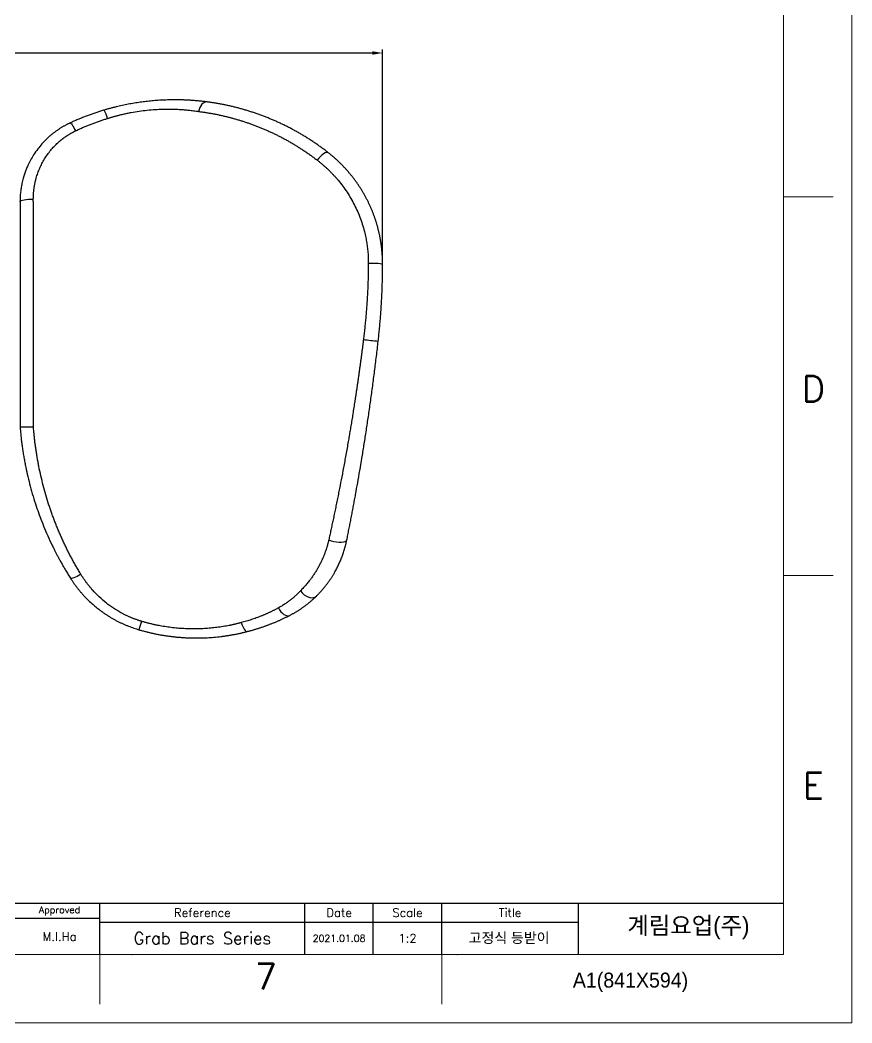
# Model space of a CAD drawing. Header units: inches. Extents: x 63 to 903, y 39 to 633.
# Drawn here: x 659.8 to 903.1, y 39 to 332.3 of the extents above; entities that cross this region are included whole.
import ezdxf

# ---------------------------------------------------------------- set-up
doc = ezdxf.new("R2010")
doc.units = ezdxf.units.IN
doc.header["$MEASUREMENT"] = 0
doc.linetypes.add('CENTERX2', pattern=[20.32, 12.7, -2.54, 2.54, -2.54])
doc.layers.get('0').update_dxf_attribs({"lineweight": 13})
doc.layers.get('Defpoints').update_dxf_attribs({"color": 3})
for name, color, linetype in [('5', 2, 'Continuous'), ('FORM', 7, 'Continuous'), ('TEXT', 2, 'Continuous')]:
    doc.layers.add(name, color=color, linetype=linetype)
doc.layers.add('윤곽선', color=7, linetype='Continuous', lineweight=9)
doc.styles.add('ROMANS', font='Gulim.ttf')
doc.styles.get("Standard").update_dxf_attribs({"font": 'romans.shx', "bigfont": 'ghs.shx'})
doc.dimstyles.new('2-1사본 Standard', dxfattribs={"dimtxt": 2.5, "dimasz": 3, "dimexe": 1, "dimexo": 1, "dimgap": 1, "dimtad": 1, "dimdec": 1, "dimlfac": 2, "dimdsep": 46, "dimtxsty": 'Standard', "dimcen": 0.09, "dimclrd": 1, "dimclre": 1, "dimclrt": 2, "dimadec": 0, "dimazin": 0, "dimtfac": 1, "dimtdec": 1, "dimtmove": 0, "dimatfit": 3, "dimfxl": 0, "dimtolj": 1, "dimtzin": 0, "dimarcsym": 0})

# ---------------------------------------------------------------- blocks, each defined once
blk = doc.blocks.new('*D16')
at = {"layer": 'Defpoints', "color": 0}
for p in [(765.85, 322.64), (515.76, 260.81), (765.85, 260.81)]:
    blk.add_point(p, dxfattribs=at)
at = {"layer": '윤곽선', "color": 1, "lineweight": -2}
for p, q in [((515.76, 261.81), (515.76, 323.64)), ((518.76, 322.64), (762.85, 322.64)), ((765.85, 261.81), (765.85, 323.64))]:
    blk.add_line(p, q, dxfattribs=at)
at = {"layer": '윤곽선', "color": 1}
for points in [[(518.76, 323.14), (518.76, 322.14), (515.76, 322.64)], [(762.85, 323.14), (762.85, 322.14), (765.85, 322.64)]]:
    blk.add_solid(points, dxfattribs=at)
at = {"layer": '윤곽선', "color": 2, "insert": (640.8, 327.14), "char_height": 7, "attachment_point": 5}
blk.add_mtext('\\A1;500', dxfattribs=at)

msp = doc.modelspace()

# ---------------------------------------------------------------- linework, layer by layer
at = {"color": 7, "linetype": 'Continuous'}
for p, q in [((903.121, 39.006), (903.121, 633.006)), ((883.126, 280.611), (897.662, 280.611)), ((883.127, 169.811), (897.663, 169.811)), ((683.122, 59.006), (683.122, 44.47)), ((783.122, 59.006), (783.122, 44.47)), ((63.122, 39.006), (903.121, 39.006))]:
    msp.add_line(p, q, dxfattribs=at)
at = {"linetype": 'Continuous'}
for p, q in [((883.121, 613.006), (883.121, 59.006)), ((883.121, 59.006), (83.122, 59.006))]:
    msp.add_line(p, q, dxfattribs=at)
at = {"color": 7, "linetype": 'Continuous', "lineweight": 25, "flags": 128}
for points in [[(714.484, 308.331), (714.106, 308.322), (713.724, 308.201), (713.353, 307.969), (713.005, 307.637), (712.689, 307.213), (712.418, 306.712), (712.2, 306.151), (712.041, 305.547)], [(674.448, 302.185), (674.542, 302.174), (674.676, 302.071), (674.846, 301.88), (675.047, 301.607), (675.272, 301.259), (675.517, 300.846), (675.773, 300.381), (676.033, 299.876)], [(749.949, 293.489), (749.713, 293.582), (749.397, 293.557), (749.014, 293.415), (748.581, 293.161), (748.115, 292.807), (747.636, 292.367), (747.164, 291.859), (746.717, 291.304)], [(659.804, 279.259), (659.881, 279.391), (660.109, 279.518), (660.477, 279.633), (660.969, 279.732), (661.564, 279.809), (662.235, 279.863), (662.954, 279.89), (663.688, 279.89)], [(765.848, 260.81), (765.764, 260.876), (765.513, 260.938), (765.108, 260.995), (764.569, 261.043), (763.923, 261.08), (763.2, 261.104), (762.435, 261.115), (761.667, 261.111)], [(750.092, 180.279), (750.802, 180.032), (751.573, 179.833), (752.364, 179.692), (753.133, 179.616), (753.84, 179.609), (754.446, 179.672), (754.92, 179.802), (755.237, 179.991), (755.381, 180.23)], [(677.595, 170.195), (677.045, 169.875), (676.511, 169.591), (676.01, 169.354), (675.561, 169.17), (675.177, 169.047), (674.873, 168.989), (674.658, 168.998), (674.54, 169.073)], [(741.809, 165.358), (742.31, 164.745), (742.901, 164.214), (743.551, 163.794), (744.226, 163.505), (744.893, 163.363), (745.516, 163.374), (746.063, 163.539), (746.506, 163.849)], [(735.369, 160.363), (735.715, 159.781), (736.111, 159.256), (736.544, 158.808), (736.996, 158.454), (737.451, 158.207), (737.892, 158.076), (738.301, 158.066), (738.664, 158.178)], [(724.513, 156.067), (724.706, 155.498), (724.92, 154.971), (725.149, 154.504), (725.384, 154.109), (725.62, 153.8), (725.848, 153.586), (726.062, 153.474), (726.255, 153.468)]]:
    msp.add_lwpolyline(points, dxfattribs=at)
at = {"color": 7, "linetype": 'Continuous', "lineweight": 25}
for centre, radius, start, end in [((674.856, 300.959), 10.822, 13.54802, 27.51164), ((778.938, 392.753), 155.034, 263.06996, 264.67928), ((823.803, 118.416), 134.013, 163.5086, 164.61226)]:
    msp.add_arc(centre, radius, start, end, dxfattribs=at)
for points, knots in [([(714.484, 308.331), (714.345, 308.349), (714.068, 308.384), (713.648, 308.435), (713.226, 308.484), (712.802, 308.53), (712.376, 308.574), (711.949, 308.616), (711.519, 308.655), (711.087, 308.692), (710.654, 308.727), (710.219, 308.759), (709.781, 308.789), (709.342, 308.816), (708.901, 308.84), (708.458, 308.862), (708.014, 308.881), (707.109, 308.915), (705.734, 308.945), (703.871, 308.937), (701.993, 308.882), (700.446, 308.796), (699.242, 308.707), (698.386, 308.633), (697.527, 308.548), (696.666, 308.453), (695.802, 308.348), (694.937, 308.231), (694.07, 308.104), (693.201, 307.966), (692.331, 307.816), (691.459, 307.656), (690.586, 307.484), (689.712, 307.301), (688.837, 307.107), (687.961, 306.9), (687.084, 306.683), (686.207, 306.453), (685.329, 306.213), (684.746, 306.043), (684.454, 305.958)], [0, 0, 0, 0, 0.0159118, 0.0317856, 0.0476227, 0.0634245, 0.0791924, 0.0949279, 0.1106325, 0.1263074, 0.1419542, 0.1575743, 0.1731693, 0.1887405, 0.2042894, 0.2198176, 0.2353265, 0.2508175, 0.3140153, 0.3765992, 0.4386782, 0.5003641, 0.5279969, 0.5555894, 0.5831521, 0.6106952, 0.6382291, 0.6657641, 0.6933105, 0.7208787, 0.748479, 0.7761216, 0.8038169, 0.8315749, 0.8594057, 0.8873194, 0.9153259, 0.943435, 0.9716565, 1, 1, 1, 1]), ([(749.949, 293.489), (749.793, 293.611), (749.479, 293.855), (749.006, 294.215), (748.532, 294.571), (748.055, 294.922), (747.577, 295.268), (747.096, 295.61), (746.615, 295.947), (746.131, 296.279), (745.646, 296.607), (745.16, 296.93), (744.672, 297.249), (744.182, 297.563), (743.691, 297.872), (743.199, 298.177), (742.705, 298.477), (742.211, 298.773), (741.715, 299.064), (741.217, 299.351), (740.719, 299.633), (740.22, 299.91), (739.719, 300.183), (739.218, 300.451), (738.715, 300.715), (738.212, 300.974), (737.708, 301.229), (737.203, 301.48), (736.698, 301.726), (736.191, 301.967), (735.684, 302.204), (735.177, 302.437), (734.668, 302.665), (734.16, 302.888), (733.65, 303.108), (733.14, 303.323), (732.447, 303.609), (731.568, 303.96), (730.503, 304.366), (729.437, 304.753), (728.368, 305.122), (727.299, 305.474), (726.229, 305.807), (725.158, 306.123), (724.087, 306.421), (723.016, 306.702), (721.945, 306.965), (720.875, 307.211), (719.806, 307.44), (718.738, 307.652), (717.671, 307.847), (716.607, 308.025), (715.544, 308.188), (714.838, 308.283), (714.484, 308.331)], [0, 0, 0, 0, 0.0143878, 0.0287643, 0.0431296, 0.0574841, 0.0718278, 0.0861611, 0.1004841, 0.1147971, 0.1291002, 0.1433938, 0.157678, 0.1719531, 0.1862192, 0.2004767, 0.2147257, 0.2289664, 0.2431991, 0.257424, 0.2716413, 0.2858512, 0.3000541, 0.31425, 0.3284393, 0.3426221, 0.3567987, 0.3709693, 0.3851341, 0.3992934, 0.4134474, 0.4275963, 0.4417404, 0.4558798, 0.4700149, 0.4841458, 0.4982727, 0.5276428, 0.5570209, 0.586409, 0.6158092, 0.6452234, 0.6746536, 0.7041017, 0.7335698, 0.7630597, 0.7925734, 0.822113, 0.8516802, 0.8812771, 0.9109056, 0.9405677, 0.9702651, 1, 1, 1, 1]), ([(684.454, 305.958), (684.269, 305.903), (683.899, 305.792), (683.344, 305.621), (682.789, 305.445), (682.233, 305.264), (681.678, 305.078), (681.121, 304.887), (680.565, 304.691), (680.009, 304.489), (679.452, 304.283), (678.895, 304.071), (678.339, 303.854), (677.782, 303.631), (677.226, 303.404), (676.669, 303.171), (676.113, 302.933), (675.558, 302.689), (675.002, 302.44), (674.633, 302.27), (674.448, 302.185)], [0, 0, 0, 0, 0.0538967, 0.1079828, 0.1622594, 0.2167277, 0.2713887, 0.3262435, 0.3812932, 0.4365389, 0.4919816, 0.5476224, 0.6034622, 0.6595022, 0.7157433, 0.7721865, 0.8288328, 0.8856832, 0.9427386, 1, 1, 1, 1]), ([(685.377, 303.494), (685.51, 303.536), (685.774, 303.62), (686.17, 303.741), (686.562, 303.859), (686.952, 303.973), (687.337, 304.083), (687.72, 304.188), (688.098, 304.29), (688.474, 304.389), (689.103, 304.549), (689.995, 304.766), (691.159, 305.021), (692.708, 305.328), (694.652, 305.652), (696.989, 305.946), (699.283, 306.141), (701.537, 306.242), (703.753, 306.257), (705.501, 306.205), (706.761, 306.13), (707.437, 306.085), (708.011, 306.038), (708.526, 305.993), (709.136, 305.931), (709.823, 305.855), (710.565, 305.763), (711.307, 305.661), (711.795, 305.585), (712.041, 305.547)], [0, 0, 0, 0, 0.0145206, 0.028885, 0.0430936, 0.0571466, 0.0710437, 0.0847862, 0.0983767, 0.1118184, 0.1251144, 0.1659073, 0.2072996, 0.2493151, 0.330917, 0.414271, 0.4995287, 0.5793954, 0.6625315, 0.7490047, 0.7814529, 0.8115777, 0.8299244, 0.850821, 0.8742718, 0.9050409, 0.936252, 0.9679052, 1, 1, 1, 1]), ([(712.041, 305.547), (712.212, 305.525), (712.553, 305.482), (713.065, 305.411), (713.577, 305.337), (714.089, 305.259), (714.601, 305.177), (715.113, 305.091), (715.624, 305.002), (716.135, 304.909), (716.646, 304.813), (717.157, 304.712), (717.667, 304.608), (718.176, 304.5), (718.686, 304.388), (719.194, 304.273), (719.703, 304.154), (720.21, 304.031), (720.717, 303.904), (721.224, 303.774), (721.73, 303.64), (722.235, 303.502), (722.739, 303.36), (723.243, 303.215), (723.746, 303.066), (724.248, 302.913), (724.749, 302.756), (725.249, 302.596), (725.749, 302.432), (726.247, 302.264), (726.745, 302.093), (727.241, 301.917), (727.737, 301.738), (728.231, 301.555), (728.725, 301.369), (729.217, 301.178), (729.875, 300.918), (730.699, 300.582), (731.685, 300.162), (732.667, 299.727), (733.645, 299.275), (734.618, 298.808), (735.586, 298.326), (736.548, 297.828), (737.505, 297.313), (738.457, 296.784), (739.403, 296.238), (740.342, 295.677), (741.275, 295.1), (742.2, 294.507), (743.119, 293.898), (744.03, 293.274), (744.934, 292.634), (745.831, 291.979), (746.422, 291.529), (746.718, 291.304)], [0, 0, 0, 0, 0.0148203, 0.0296101, 0.0443696, 0.0590987, 0.0737977, 0.0884666, 0.1031055, 0.1177146, 0.1322941, 0.146844, 0.1613646, 0.175856, 0.1903184, 0.204752, 0.219157, 0.2335336, 0.2478822, 0.2622028, 0.2764959, 0.2907616, 0.3050002, 0.3192121, 0.3333976, 0.3475569, 0.3616905, 0.3757987, 0.3898818, 0.4039402, 0.4179744, 0.4319848, 0.4459717, 0.4599356, 0.473877, 0.4877963, 0.501694, 0.5297625, 0.5577641, 0.5857033, 0.6135845, 0.6414128, 0.6691929, 0.6969296, 0.7246256, 0.7522836, 0.7799065, 0.807497, 0.8350576, 0.8625908, 0.8900989, 0.9175866, 0.9450611, 0.9725297, 1, 1, 1, 1]), ([(674.448, 302.185), (674.343, 302.136), (674.131, 302.037), (673.814, 301.882), (673.497, 301.721), (673.178, 301.554), (672.86, 301.381), (672.541, 301.202), (672.221, 301.016), (671.902, 300.825), (671.583, 300.626), (671.264, 300.421), (670.945, 300.21), (670.626, 299.992), (670.309, 299.767), (669.992, 299.535), (669.676, 299.296), (669.362, 299.051), (669.048, 298.798), (668.736, 298.538), (668.157, 298.039), (667.283, 297.228), (666.121, 296.004), (664.916, 294.541), (663.81, 292.958), (662.848, 291.326), (662.139, 289.902), (661.593, 288.622), (661.177, 287.504), (660.857, 286.499), (660.613, 285.617), (660.431, 284.869), (660.274, 284.13), (660.142, 283.4), (660.033, 282.681), (659.947, 281.972), (659.882, 281.276), (659.836, 280.592), (659.809, 279.921), (659.806, 279.478), (659.804, 279.259)], [0, 0, 0, 0, 0.0120424, 0.0242051, 0.0364885, 0.0488925, 0.0614175, 0.0740634, 0.0868306, 0.0997191, 0.112729, 0.1258606, 0.1391138, 0.1524889, 0.165986, 0.1796052, 0.1933466, 0.2072103, 0.2211964, 0.2353051, 0.2495364, 0.3009872, 0.3597814, 0.4259209, 0.4994065, 0.5619314, 0.6244616, 0.6662149, 0.7078435, 0.7493479, 0.7766888, 0.8035232, 0.8298514, 0.8556736, 0.8809901, 0.9058012, 0.9301074, 0.953909, 0.9772064, 1, 1, 1, 1]), ([(676.033, 299.876), (676.202, 299.956), (676.539, 300.116), (677.047, 300.35), (677.557, 300.58), (678.068, 300.806), (678.581, 301.027), (679.095, 301.243), (679.611, 301.456), (680.128, 301.663), (680.647, 301.866), (681.167, 302.065), (681.688, 302.259), (682.211, 302.449), (682.735, 302.635), (683.26, 302.815), (683.787, 302.992), (684.316, 303.164), (684.845, 303.332), (685.2, 303.44), (685.377, 303.494)], [0, 0, 0, 0, 0.0561052, 0.1121233, 0.1680592, 0.2239178, 0.2797041, 0.3354225, 0.3910731, 0.4466597, 0.5021866, 0.5576585, 0.6130798, 0.6684552, 0.7237892, 0.7790864, 0.8343514, 0.8895889, 0.9448036, 1, 1, 1, 1]), ([(663.688, 279.889), (663.688, 280.005), (663.688, 280.237), (663.696, 280.584), (663.708, 280.93), (663.726, 281.275), (663.749, 281.62), (663.777, 281.964), (663.811, 282.307), (663.849, 282.65), (663.893, 282.992), (663.942, 283.333), (663.996, 283.673), (664.056, 284.012), (664.12, 284.351), (664.19, 284.689), (664.265, 285.026), (664.346, 285.363), (664.431, 285.698), (664.627, 286.42), (664.973, 287.513), (665.538, 288.947), (666.2, 290.337), (666.959, 291.681), (667.81, 292.971), (668.75, 294.197), (669.772, 295.349), (670.657, 296.214), (671.355, 296.832), (671.836, 297.233), (672.326, 297.618), (672.826, 297.988), (673.336, 298.342), (673.856, 298.68), (674.385, 299.003), (674.924, 299.31), (675.473, 299.603), (675.846, 299.785), (676.033, 299.876)], [0, 0, 0, 0, 0.0139533, 0.0278866, 0.0418031, 0.0557059, 0.0695982, 0.083483, 0.0973636, 0.1112429, 0.1251243, 0.1390108, 0.1529055, 0.1668115, 0.1807319, 0.1946698, 0.2086283, 0.2226104, 0.2366191, 0.2506574, 0.3133795, 0.3757639, 0.4380831, 0.5006088, 0.5636031, 0.6260547, 0.6882515, 0.7504864, 0.7758141, 0.8010016, 0.8260693, 0.8510386, 0.8759306, 0.9007672, 0.9255702, 0.9503619, 0.9751644, 1, 1, 1, 1]), ([(765.848, 260.81), (765.848, 260.948), (765.848, 261.225), (765.842, 261.64), (765.833, 262.055), (765.819, 262.47), (765.801, 262.884), (765.779, 263.298), (765.753, 263.712), (765.722, 264.126), (765.688, 264.539), (765.649, 264.952), (765.606, 265.364), (765.56, 265.776), (765.509, 266.187), (765.453, 266.598), (765.394, 267.008), (765.331, 267.417), (765.263, 267.826), (765.192, 268.233), (765.116, 268.641), (765.037, 269.047), (764.953, 269.452), (764.865, 269.857), (764.774, 270.26), (764.678, 270.663), (764.578, 271.064), (764.475, 271.465), (764.367, 271.864), (764.255, 272.262), (764.14, 272.659), (764.02, 273.055), (763.896, 273.449), (763.769, 273.842), (763.638, 274.234), (763.502, 274.624), (763.363, 275.013), (763.22, 275.401), (763.074, 275.787), (762.923, 276.172), (762.769, 276.554), (762.61, 276.936), (762.448, 277.315), (762.283, 277.693), (762.113, 278.07), (761.94, 278.444), (761.763, 278.817), (761.512, 279.332), (761.18, 279.987), (760.759, 280.776), (760.321, 281.555), (759.867, 282.323), (759.397, 283.081), (758.911, 283.827), (758.41, 284.562), (757.894, 285.285), (757.363, 285.996), (756.818, 286.695), (756.258, 287.381), (755.685, 288.054), (755.098, 288.714), (754.497, 289.361), (753.884, 289.994), (753.258, 290.613), (752.62, 291.218), (751.97, 291.809), (751.308, 292.384), (750.635, 292.947), (750.178, 293.308), (749.949, 293.489)], [0, 0, 0, 0, 0.0108174, 0.0216356, 0.0324547, 0.0432748, 0.0540959, 0.0649182, 0.0757418, 0.0865666, 0.0973928, 0.1082204, 0.1190496, 0.1298804, 0.1407129, 0.1515471, 0.1623832, 0.1732212, 0.1840612, 0.1949032, 0.2057474, 0.2165938, 0.2274425, 0.2382936, 0.2491471, 0.2600032, 0.2708618, 0.2817232, 0.2925872, 0.3034542, 0.314324, 0.3251968, 0.3360727, 0.3469517, 0.3578339, 0.3687195, 0.3796083, 0.3905007, 0.4013965, 0.4122959, 0.423199, 0.4341058, 0.4450165, 0.455931, 0.4668496, 0.4777721, 0.4886988, 0.4996296, 0.5233761, 0.5471254, 0.5708784, 0.5946358, 0.6183986, 0.6421675, 0.6659434, 0.6897271, 0.7135195, 0.7373213, 0.7611334, 0.7849566, 0.8087917, 0.8326395, 0.8565009, 0.8803767, 0.9042677, 0.9281748, 0.9520986, 0.9760401, 1, 1, 1, 1]), ([(746.718, 291.304), (746.836, 291.212), (747.074, 291.028), (747.426, 290.748), (747.774, 290.464), (748.12, 290.176), (748.461, 289.884), (748.799, 289.589), (749.133, 289.29), (749.464, 288.987), (749.791, 288.68), (750.114, 288.37), (750.433, 288.056), (750.749, 287.738), (751.062, 287.416), (751.37, 287.091), (751.675, 286.761), (751.977, 286.428), (752.274, 286.091), (752.569, 285.751), (753.228, 284.969), (754.215, 283.716), (755.459, 281.938), (756.601, 280.093), (757.641, 278.177), (758.576, 276.195), (759.397, 274.152), (760.098, 272.058), (760.553, 270.372), (760.837, 269.124), (760.999, 268.332), (761.144, 267.538), (761.271, 266.742), (761.381, 265.944), (761.473, 265.143), (761.547, 264.341), (761.604, 263.536), (761.643, 262.73), (761.666, 261.921), (761.667, 261.381), (761.667, 261.111)], [0, 0, 0, 0, 0.0133701, 0.0267096, 0.0400202, 0.0533038, 0.0665623, 0.0797974, 0.0930101, 0.1062017, 0.1193742, 0.1325299, 0.1456709, 0.1587993, 0.1719171, 0.1850266, 0.1981298, 0.2112287, 0.2243254, 0.237422, 0.2505204, 0.3135455, 0.3760528, 0.4382747, 0.5004201, 0.5631207, 0.6255782, 0.6880026, 0.7506107, 0.7734471, 0.796216, 0.8189285, 0.8415961, 0.8642303, 0.886843, 0.9094459, 0.9320511, 0.9546705, 0.9773162, 1, 1, 1, 1]), ([(659.804, 279.259), (659.804, 268.39), (659.804, 257.451), (659.804, 235.436), (659.804, 224.365), (659.804, 213.335)], [0, 0, 0, 0, 0.5, 0.5, 1, 1, 1, 1]), ([(663.724, 213.256), (663.724, 213.642), (663.725, 214.416), (663.725, 215.576), (663.726, 216.737), (663.726, 217.897), (663.727, 219.058), (663.727, 220.218), (663.728, 221.378), (663.728, 222.538), (663.728, 223.698), (663.729, 224.857), (663.729, 226.017), (663.729, 227.176), (663.729, 228.335), (663.729, 229.493), (663.729, 230.651), (663.729, 231.809), (663.729, 232.967), (663.729, 234.124), (663.729, 235.281), (663.728, 236.438), (663.728, 237.594), (663.728, 238.75), (663.727, 239.905), (663.727, 241.059), (663.727, 242.214), (663.726, 243.367), (663.726, 244.52), (663.725, 245.673), (663.724, 246.825), (663.724, 247.976), (663.723, 249.127), (663.722, 250.277), (663.721, 251.427), (663.721, 252.575), (663.72, 253.723), (663.719, 254.871), (663.718, 256.017), (663.717, 257.163), (663.716, 258.308), (663.715, 259.452), (663.713, 260.596), (663.712, 261.738), (663.711, 262.88), (663.71, 264.021), (663.708, 265.161), (663.707, 266.3), (663.706, 267.438), (663.704, 268.575), (663.703, 269.711), (663.701, 270.846), (663.7, 271.98), (663.698, 273.114), (663.696, 274.246), (663.695, 275.376), (663.693, 276.506), (663.691, 277.635), (663.689, 278.763), (663.688, 279.514), (663.688, 279.889)], [0, 0, 0, 0, 0.01737421, 0.03474374, 0.05210861, 0.06946881, 0.08682434, 0.10417521, 0.12152142, 0.13886297, 0.15619988, 0.17353213, 0.19085974, 0.20818271, 0.22550105, 0.24281473, 0.26012368, 0.2774279, 0.29472739, 0.31202218, 0.32931225, 0.34659763, 0.36387831, 0.38115431, 0.39842563, 0.41569228, 0.43295425, 0.45021157, 0.46746422, 0.48471222, 0.50195557, 0.51919427, 0.53642833, 0.55365775, 0.57088253, 0.58810267, 0.60531818, 0.62252906, 0.63973531, 0.65693694, 0.67413394, 0.69132632, 0.70851407, 0.72569721, 0.74287572, 0.76004962, 0.7772189, 0.79438357, 0.81154362, 0.82869906, 0.84584988, 0.8629961, 0.8801377, 0.8972747, 0.91440709, 0.93153488, 0.94865806, 0.96577664, 0.98289062, 1, 1, 1, 1]), ([(761.667, 261.111), (761.665, 260.811), (761.66, 260.214), (761.649, 259.319), (761.634, 258.428), (761.614, 257.54), (761.591, 256.655), (761.564, 255.774), (761.532, 254.896), (761.497, 254.021), (761.458, 253.15), (761.415, 252.282), (761.368, 251.417), (761.317, 250.556), (761.262, 249.698), (761.204, 248.844), (761.142, 247.993), (761.077, 247.145), (761.008, 246.3), (760.935, 245.459), (760.859, 244.622), (760.779, 243.787), (760.696, 242.957), (760.61, 242.129), (760.52, 241.305), (760.428, 240.484), (760.332, 239.666), (760.265, 239.123), (760.232, 238.851)], [0, 0, 0, 0, 0.0403315, 0.0805038, 0.1205179, 0.1603752, 0.200077, 0.2396245, 0.279019, 0.3182617, 0.3573538, 0.3962965, 0.4350911, 0.4737388, 0.5122407, 0.550598, 0.5888119, 0.6268834, 0.6648137, 0.7026038, 0.7402549, 0.7777678, 0.8151437, 0.8523835, 0.8894881, 0.9264585, 0.9632955, 1, 1, 1, 1]), ([(764.562, 238.387), (764.593, 238.669), (764.657, 239.235), (764.747, 240.084), (764.835, 240.937), (764.919, 241.791), (764.999, 242.648), (765.077, 243.508), (765.15, 244.37), (765.22, 245.234), (765.287, 246.101), (765.35, 246.97), (765.409, 247.842), (765.465, 248.715), (765.531, 249.823), (765.603, 251.168), (765.675, 252.751), (765.735, 254.345), (765.783, 255.948), (765.818, 257.56), (765.842, 259.182), (765.846, 260.266), (765.848, 260.81)], [0, 0, 0, 0, 0.0378928, 0.0758784, 0.1139576, 0.1521307, 0.1903983, 0.228761, 0.2672193, 0.3057737, 0.3444247, 0.383173, 0.4220189, 0.460963, 0.5000058, 0.5701301, 0.6406842, 0.7116711, 0.7830934, 0.8549539, 0.9272553, 1, 1, 1, 1]), ([(760.232, 238.851), (760.186, 238.479), (760.094, 237.738), (759.954, 236.631), (759.813, 235.535), (759.671, 234.449), (759.529, 233.373), (759.386, 232.307), (759.243, 231.252), (759.099, 230.206), (758.954, 229.172), (758.809, 228.147), (758.664, 227.133), (758.519, 226.129), (758.374, 225.135), (758.228, 224.152), (758.083, 223.179), (757.937, 222.217), (757.792, 221.265), (757.646, 220.323), (757.501, 219.392), (757.356, 218.471), (757.211, 217.56), (757.067, 216.66), (756.923, 215.771), (756.779, 214.891), (756.636, 214.022), (756.493, 213.164), (756.351, 212.316), (756.209, 211.479), (756.068, 210.652), (755.928, 209.835), (755.607, 207.989), (755.107, 205.173), (754.422, 201.449), (753.75, 197.907), (753.187, 195.027), (752.734, 192.756), (752.387, 191.047), (752.044, 189.382), (751.705, 187.759), (751.372, 186.179), (751.044, 184.642), (750.721, 183.148), (750.405, 181.697), (750.195, 180.747), (750.092, 180.279)], [0, 0, 0, 0, 0.0186086, 0.0370529, 0.0553329, 0.0734488, 0.0914004, 0.1091879, 0.1268111, 0.1442701, 0.1615649, 0.1786954, 0.1956616, 0.2124634, 0.2291009, 0.245574, 0.2618826, 0.2780268, 0.2940065, 0.3098216, 0.3254721, 0.340958, 0.3562792, 0.3714357, 0.3864275, 0.4012544, 0.4159165, 0.4304137, 0.444746, 0.4589133, 0.4729156, 0.4867529, 0.5004252, 0.5668167, 0.6304392, 0.6912853, 0.7493414, 0.7797672, 0.8095532, 0.8386992, 0.8672026, 0.8950605, 0.922271, 0.9488322, 0.9747423, 1, 1, 1, 1]), ([(755.381, 180.23), (755.431, 180.481), (755.533, 180.984), (755.686, 181.742), (755.838, 182.503), (755.99, 183.268), (756.143, 184.037), (756.294, 184.81), (756.446, 185.586), (756.598, 186.367), (756.749, 187.151), (756.9, 187.939), (757.051, 188.731), (757.201, 189.527), (757.351, 190.327), (757.501, 191.13), (757.651, 191.938), (757.8, 192.749), (757.949, 193.564), (758.258, 195.263), (758.723, 197.876), (759.339, 201.441), (759.95, 205.097), (760.456, 208.232), (760.862, 210.818), (761.171, 212.83), (761.477, 214.86), (761.78, 216.908), (762.078, 218.975), (762.372, 221.059), (762.663, 223.162), (762.949, 225.283), (763.23, 227.423), (763.507, 229.58), (763.779, 231.756), (764.046, 233.95), (764.308, 236.162), (764.477, 237.643), (764.562, 238.387)], [0, 0, 0, 0, 0.01358349, 0.02720441, 0.04086329, 0.05456063, 0.06829693, 0.0820727, 0.09588842, 0.10974459, 0.12364169, 0.13758021, 0.15156062, 0.1655834, 0.17964901, 0.19375793, 0.2079106, 0.2221075, 0.23634906, 0.25063575, 0.3110074, 0.37260812, 0.43546744, 0.49961317, 0.53365512, 0.56794478, 0.60248584, 0.63728186, 0.67233636, 0.70765277, 0.74323445, 0.77908466, 0.81520663, 0.85160348, 0.88827828, 0.92523403, 0.96247365, 1, 1, 1, 1]), ([(663.724, 213.256), (663.682, 213.254), (663.597, 213.25), (663.471, 213.244), (663.346, 213.239), (663.222, 213.234), (663.1, 213.23), (662.98, 213.226), (662.863, 213.223), (662.749, 213.219), (662.637, 213.217), (662.529, 213.214), (662.424, 213.212), (662.323, 213.21), (662.225, 213.208), (662.131, 213.207), (662.041, 213.206), (661.955, 213.205), (661.873, 213.204), (661.795, 213.203), (661.72, 213.203), (661.65, 213.202), (661.584, 213.202), (661.522, 213.202), (661.463, 213.202), (661.408, 213.202), (661.357, 213.202), (661.31, 213.202), (661.266, 213.202), (661.226, 213.203), (661.189, 213.203), (661.156, 213.203), (661.125, 213.203), (661.098, 213.203), (661.074, 213.204), (661.054, 213.204), (661.036, 213.204), (661.021, 213.204), (661.009, 213.204), (661, 213.205), (660.994, 213.205), (660.921, 213.206), (660.785, 213.21), (660.599, 213.217), (660.43, 213.225), (660.28, 213.235), (660.151, 213.247), (660.042, 213.259), (659.954, 213.273), (659.887, 213.287), (659.84, 213.303), (659.811, 213.318), (659.806, 213.329), (659.804, 213.335)], [0, 0, 0, 0, 0.02170986, 0.04321069, 0.0644709, 0.08545958, 0.10614669, 0.12650319, 0.14650113, 0.16611382, 0.1853159, 0.20408339, 0.22239376, 0.24022599, 0.25756054, 0.27437939, 0.29066601, 0.30640532, 0.32158367, 0.33618878, 0.35020968, 0.36363661, 0.37646102, 0.38867541, 0.40027329, 0.41124909, 0.42159809, 0.43131631, 0.44040046, 0.44884782, 0.45665623, 0.46382394, 0.47034962, 0.47623224, 0.48147104, 0.4860655, 0.49001524, 0.49332002, 0.49597969, 0.49799417, 0.49936343, 0.50008745, 0.54749574, 0.59493253, 0.64224596, 0.68928647, 0.73590957, 0.78197845, 0.82736616, 0.87195746, 0.9156501, 0.95835567, 1, 1, 1, 1]), ([(659.804, 213.335), (659.823, 213.107), (659.86, 212.651), (659.921, 211.966), (659.987, 211.279), (660.059, 210.591), (660.136, 209.901), (660.217, 209.21), (660.304, 208.518), (660.397, 207.824), (660.494, 207.129), (660.597, 206.433), (660.705, 205.735), (660.819, 205.036), (660.938, 204.337), (661.062, 203.636), (661.193, 202.934), (661.328, 202.231), (661.608, 200.833), (662.072, 198.724), (662.782, 195.895), (663.599, 193.015), (664.479, 190.243), (665.423, 187.551), (666.434, 184.908), (667.59, 182.138), (668.521, 180.094), (669.151, 178.777), (669.431, 178.2), (669.749, 177.559), (670.105, 176.854), (670.5, 176.087), (670.938, 175.257), (671.419, 174.367), (671.945, 173.417), (672.519, 172.408), (673.143, 171.344), (673.818, 170.223), (674.295, 169.463), (674.54, 169.073)], [0, 0, 0, 0, 0.01442017, 0.02888594, 0.04339744, 0.05795483, 0.07255822, 0.08720776, 0.10190359, 0.11664583, 0.13143461, 0.14627008, 0.16115235, 0.17608156, 0.19105784, 0.2060813, 0.22115208, 0.23627029, 0.25143606, 0.31147218, 0.37321557, 0.43667264, 0.50184926, 0.55836904, 0.61859452, 0.68252815, 0.75017196, 0.76227794, 0.77596809, 0.79124241, 0.80810092, 0.82654362, 0.84657052, 0.86818161, 0.8913769, 0.91615638, 0.94252006, 0.97046794, 1, 1, 1, 1]), ([(677.594, 170.196), (677.482, 170.38), (677.257, 170.749), (676.925, 171.305), (676.597, 171.863), (676.272, 172.423), (675.952, 172.985), (675.635, 173.548), (675.322, 174.114), (675.014, 174.681), (674.709, 175.251), (674.408, 175.822), (674.111, 176.395), (673.818, 176.97), (673.529, 177.547), (673.244, 178.126), (672.963, 178.707), (672.686, 179.289), (672.413, 179.874), (672.144, 180.46), (671.879, 181.049), (671.617, 181.639), (671.36, 182.231), (671.106, 182.825), (670.857, 183.421), (670.611, 184.019), (670.37, 184.618), (670.132, 185.22), (669.898, 185.823), (669.668, 186.428), (669.442, 187.036), (669.22, 187.645), (669.002, 188.256), (668.788, 188.869), (668.578, 189.483), (668.371, 190.1), (667.941, 191.415), (667.318, 193.441), (666.56, 196.197), (665.882, 198.98), (665.394, 201.271), (665.053, 203.057), (664.827, 204.327), (664.619, 205.598), (664.427, 206.87), (664.252, 208.145), (664.094, 209.42), (663.953, 210.697), (663.828, 211.975), (663.759, 212.829), (663.724, 213.256)], [0, 0, 0, 0, 0.0142988, 0.0285884, 0.0428693, 0.0571421, 0.0714072, 0.0856651, 0.0999163, 0.1141613, 0.1284005, 0.1426346, 0.1568639, 0.171089, 0.1853104, 0.1995285, 0.2137438, 0.2279569, 0.2421682, 0.2563783, 0.2705877, 0.2847968, 0.2990062, 0.3132163, 0.3274277, 0.3416408, 0.3558563, 0.3700746, 0.3842961, 0.3985216, 0.4127513, 0.4269859, 0.4412259, 0.4554718, 0.4697241, 0.4839834, 0.4982502, 0.5607472, 0.6232348, 0.685761, 0.7483749, 0.7764935, 0.804561, 0.8325819, 0.8605611, 0.8885034, 0.9164134, 0.9442963, 0.9721568, 1, 1, 1, 1]), ([(750.092, 180.279), (750.067, 180.168), (750.017, 179.948), (749.939, 179.62), (749.857, 179.295), (749.771, 178.972), (749.683, 178.652), (749.591, 178.334), (749.496, 178.019), (749.398, 177.706), (749.297, 177.396), (749.193, 177.089), (749.087, 176.784), (748.977, 176.481), (748.865, 176.182), (748.75, 175.884), (748.632, 175.59), (748.512, 175.298), (748.389, 175.008), (748.264, 174.722), (748.137, 174.437), (748.007, 174.156), (747.875, 173.877), (747.74, 173.6), (747.604, 173.326), (747.465, 173.055), (747.324, 172.787), (747.182, 172.521), (747.037, 172.257), (746.891, 171.997), (746.614, 171.515), (746.196, 170.824), (745.623, 169.945), (745.028, 169.096), (744.486, 168.374), (744.003, 167.769), (743.585, 167.268), (743.157, 166.776), (742.718, 166.293), (742.268, 165.818), (741.963, 165.512), (741.809, 165.358)], [0, 0, 0, 0, 0.0175133, 0.0349926, 0.0524404, 0.0698592, 0.0872514, 0.1046194, 0.1219654, 0.1392912, 0.1565987, 0.1738896, 0.1911654, 0.2084279, 0.2256783, 0.2429181, 0.2601483, 0.2773702, 0.2945847, 0.3117927, 0.3289949, 0.346192, 0.3633845, 0.3805728, 0.3977572, 0.414938, 0.4321153, 0.4492877, 0.4664546, 0.4836164, 0.5007741, 0.5626089, 0.6247641, 0.6872564, 0.7501084, 0.7905926, 0.831542, 0.8729561, 0.9148354, 0.957182, 1, 1, 1, 1]), ([(746.506, 163.849), (746.596, 163.938), (746.774, 164.115), (747.038, 164.385), (747.299, 164.657), (747.556, 164.933), (747.809, 165.21), (748.059, 165.491), (748.305, 165.774), (748.547, 166.059), (748.786, 166.347), (749.021, 166.637), (749.252, 166.929), (749.479, 167.223), (749.703, 167.52), (749.922, 167.819), (750.138, 168.12), (750.35, 168.423), (750.559, 168.727), (750.763, 169.034), (750.964, 169.343), (751.16, 169.653), (751.353, 169.965), (751.542, 170.279), (751.727, 170.595), (751.954, 170.992), (752.22, 171.475), (752.52, 172.048), (752.81, 172.629), (753.09, 173.22), (753.358, 173.818), (753.616, 174.426), (753.862, 175.041), (754.096, 175.664), (754.318, 176.295), (754.528, 176.933), (754.725, 177.579), (754.91, 178.231), (755.081, 178.891), (755.239, 179.556), (755.333, 180.005), (755.381, 180.23)], [0, 0, 0, 0, 0.02234347, 0.04454578, 0.06660774, 0.08853019, 0.11031397, 0.13195994, 0.15346899, 0.174842, 0.19607991, 0.21718362, 0.2381541, 0.25899232, 0.27969925, 0.3002759, 0.32072329, 0.34104248, 0.36123451, 0.38130049, 0.4012415, 0.42105868, 0.44075316, 0.46032613, 0.47977876, 0.49911227, 0.53297264, 0.56673655, 0.6004107, 0.63400185, 0.66751679, 0.70096238, 0.73434551, 0.76767311, 0.80095215, 0.83418962, 0.86739256, 0.90056799, 0.93372299, 0.96686463, 1, 1, 1, 1]), ([(695.302, 156.458), (695.179, 156.496), (694.932, 156.57), (694.565, 156.688), (694.198, 156.81), (693.834, 156.936), (693.471, 157.068), (693.11, 157.203), (692.75, 157.344), (692.392, 157.488), (692.036, 157.638), (691.682, 157.792), (691.329, 157.951), (690.978, 158.114), (690.629, 158.282), (690.281, 158.454), (689.626, 158.789), (688.677, 159.311), (687.456, 160.057), (686.269, 160.861), (684.738, 162.003), (682.925, 163.559), (681.41, 165.12), (680.434, 166.249), (679.92, 166.874), (679.423, 167.513), (678.941, 168.164), (678.475, 168.828), (678.024, 169.504), (677.738, 169.965), (677.594, 170.196)], [0, 0, 0, 0, 0.0167028, 0.0333954, 0.0500809, 0.0667625, 0.0834431, 0.1001257, 0.1168136, 0.1335096, 0.1502169, 0.1669385, 0.1836774, 0.2004366, 0.2172191, 0.2340279, 0.2508659, 0.3128708, 0.3749592, 0.4372736, 0.499954, 0.6245894, 0.7501621, 0.7857216, 0.8212901, 0.8568888, 0.8925386, 0.9282603, 0.9640738, 1, 1, 1, 1]), ([(674.54, 169.073), (674.616, 168.953), (674.768, 168.714), (674.999, 168.363), (675.231, 168.02), (675.463, 167.685), (675.694, 167.358), (675.926, 167.039), (676.157, 166.728), (676.387, 166.425), (676.617, 166.129), (676.846, 165.841), (677.073, 165.561), (677.299, 165.288), (677.523, 165.022), (677.746, 164.763), (677.967, 164.512), (678.186, 164.267), (678.711, 163.69), (679.554, 162.816), (680.74, 161.696), (681.93, 160.669), (682.975, 159.845), (683.868, 159.188), (684.609, 158.672), (685.356, 158.178), (686.11, 157.708), (686.869, 157.26), (687.632, 156.834), (688.399, 156.431), (689.169, 156.05), (689.942, 155.69), (690.716, 155.352), (691.491, 155.036), (692.267, 154.74), (693.042, 154.465), (693.817, 154.208), (694.335, 154.053), (694.593, 153.976)], [0, 0, 0, 0, 0.0167897, 0.0333174, 0.0495832, 0.065587, 0.0813289, 0.0968088, 0.1120269, 0.1269831, 0.1416774, 0.1561099, 0.1702805, 0.1841894, 0.1978365, 0.2112218, 0.2243454, 0.2372073, 0.2498076, 0.3160349, 0.3798158, 0.4411558, 0.5000609, 0.5355178, 0.5706618, 0.6054947, 0.6400185, 0.6742353, 0.7081472, 0.7417561, 0.7750644, 0.8080742, 0.840788, 0.8732079, 0.9053366, 0.9371764, 0.96873, 1, 1, 1, 1]), ([(741.809, 165.358), (741.73, 165.273), (741.571, 165.105), (741.329, 164.857), (741.085, 164.613), (740.839, 164.373), (740.592, 164.138), (740.343, 163.908), (740.093, 163.682), (739.841, 163.461), (739.588, 163.244), (739.334, 163.032), (739.078, 162.824), (738.821, 162.621), (738.564, 162.423), (738.305, 162.229), (738.045, 162.04), (737.716, 161.807), (737.315, 161.533), (736.837, 161.222), (736.354, 160.924), (735.866, 160.637), (735.534, 160.454), (735.369, 160.363)], [0, 0, 0, 0, 0.0448975, 0.089352, 0.1333651, 0.1769381, 0.2200725, 0.2627699, 0.3050319, 0.3468604, 0.3882572, 0.4292243, 0.4697639, 0.509877, 0.549562, 0.5888181, 0.627644, 0.6660389, 0.7344018, 0.8019782, 0.8687671, 0.9347715, 1, 1, 1, 1]), ([(738.664, 158.178), (738.771, 158.233), (738.986, 158.345), (739.306, 158.516), (739.625, 158.691), (739.943, 158.871), (740.26, 159.054), (740.575, 159.242), (740.889, 159.433), (741.201, 159.629), (741.512, 159.829), (741.821, 160.033), (742.129, 160.241), (742.435, 160.453), (742.739, 160.669), (743.042, 160.889), (743.342, 161.114), (743.641, 161.342), (743.937, 161.575), (744.232, 161.811), (744.524, 162.052), (744.815, 162.297), (745.103, 162.545), (745.389, 162.798), (745.672, 163.055), (745.953, 163.316), (746.232, 163.58), (746.414, 163.759), (746.506, 163.849)], [0, 0, 0, 0, 0.03541395, 0.07106044, 0.10694105, 0.14305731, 0.17941072, 0.21600278, 0.25283492, 0.28990858, 0.32722515, 0.36478598, 0.40259244, 0.44064582, 0.47894742, 0.51749851, 0.55630033, 0.59535409, 0.63466098, 0.67422218, 0.71403883, 0.75411206, 0.79444297, 0.83503265, 0.87588216, 0.91699254, 0.95836482, 1, 1, 1, 1]), ([(735.369, 160.363), (735.256, 160.302), (735.032, 160.18), (734.692, 160.001), (734.351, 159.824), (734.011, 159.651), (733.67, 159.481), (733.328, 159.314), (732.987, 159.15), (732.645, 158.99), (732.304, 158.832), (731.962, 158.678), (731.621, 158.527), (731.28, 158.38), (730.94, 158.235), (730.599, 158.094), (730.146, 157.91), (729.575, 157.687), (728.881, 157.427), (728.179, 157.177), (727.467, 156.936), (726.745, 156.704), (726.013, 156.482), (725.269, 156.268), (724.766, 156.134), (724.513, 156.067)], [0, 0, 0, 0, 0.0353274, 0.0703696, 0.1051251, 0.1395929, 0.1737726, 0.2076654, 0.2412775, 0.274607, 0.3076509, 0.3404074, 0.3728761, 0.4050581, 0.4369561, 0.4685741, 0.4999178, 0.5623929, 0.6247317, 0.6869945, 0.7492605, 0.811622, 0.8741359, 0.9368898, 1, 1, 1, 1]), ([(724.513, 156.067), (724.387, 156.032), (724.137, 155.963), (723.762, 155.864), (723.393, 155.77), (723.028, 155.681), (722.67, 155.595), (722.319, 155.514), (721.975, 155.438), (721.639, 155.365), (721.311, 155.297), (720.511, 155.137), (719.212, 154.906), (717.401, 154.645), (715.563, 154.442), (713.72, 154.303), (711.874, 154.227), (710.329, 154.217), (709.088, 154.242), (708.154, 154.276), (707.222, 154.327), (706.291, 154.393), (705.363, 154.476), (704.437, 154.575), (703.513, 154.69), (702.592, 154.822), (701.672, 154.969), (700.755, 155.133), (699.84, 155.313), (698.928, 155.509), (698.017, 155.722), (697.109, 155.95), (696.204, 156.194), (695.603, 156.37), (695.302, 156.458)], [0, 0, 0, 0, 0.0136693, 0.0271481, 0.0404111, 0.0534352, 0.0661993, 0.0786845, 0.0908742, 0.1027535, 0.1143094, 0.1255309, 0.1871729, 0.2504466, 0.3135692, 0.376355, 0.4388753, 0.5012033, 0.5327219, 0.5641402, 0.5954696, 0.6267217, 0.657908, 0.6890404, 0.7201304, 0.75119, 0.7822311, 0.8132655, 0.8443053, 0.8753622, 0.9064483, 0.9375755, 0.9687554, 1, 1, 1, 1]), ([(726.255, 153.468), (726.398, 153.505), (726.684, 153.579), (727.11, 153.694), (727.535, 153.811), (727.958, 153.932), (728.379, 154.055), (728.799, 154.181), (729.216, 154.31), (729.632, 154.442), (730.046, 154.576), (730.458, 154.714), (730.869, 154.854), (731.277, 154.996), (731.684, 155.141), (732.088, 155.289), (732.491, 155.44), (732.892, 155.593), (733.291, 155.748), (733.688, 155.906), (734.083, 156.067), (734.476, 156.23), (734.867, 156.395), (735.256, 156.563), (735.643, 156.733), (736.028, 156.906), (736.411, 157.081), (736.791, 157.258), (737.17, 157.437), (737.547, 157.619), (737.921, 157.803), (738.294, 157.989), (738.54, 158.115), (738.664, 158.178)], [0, 0, 0, 0, 0.0315332, 0.0630903, 0.0946738, 0.1262864, 0.1579306, 0.189609, 0.2213241, 0.2530786, 0.284875, 0.3167158, 0.3486035, 0.3805408, 0.41253, 0.4445736, 0.4766743, 0.5088343, 0.5410563, 0.5733425, 0.6056956, 0.6381177, 0.6706115, 0.7031791, 0.7358231, 0.7685457, 0.8013494, 0.8342363, 0.8672088, 0.9002691, 0.9334196, 0.9666625, 1, 1, 1, 1]), ([(694.593, 153.976), (694.761, 153.928), (695.096, 153.831), (695.601, 153.691), (696.107, 153.556), (696.613, 153.425), (697.121, 153.298), (697.629, 153.176), (698.139, 153.058), (698.649, 152.945), (699.16, 152.836), (699.671, 152.732), (700.184, 152.633), (700.697, 152.537), (701.211, 152.447), (701.725, 152.361), (702.24, 152.279), (702.756, 152.202), (703.272, 152.129), (703.788, 152.061), (704.305, 151.998), (704.822, 151.939), (705.34, 151.884), (705.857, 151.834), (706.376, 151.789), (706.894, 151.748), (707.412, 151.711), (707.931, 151.679), (708.449, 151.652), (708.968, 151.629), (709.487, 151.61), (710.005, 151.597), (711.013, 151.578), (712.513, 151.582), (714.507, 151.654), (716.512, 151.794), (718.195, 151.968), (719.551, 152.143), (720.571, 152.294), (721.57, 152.458), (722.549, 152.636), (723.506, 152.827), (724.442, 153.029), (725.358, 153.241), (725.958, 153.393), (726.255, 153.468)], [0, 0, 0, 0, 0.0161078, 0.0322111, 0.0483103, 0.0644057, 0.0804976, 0.0965865, 0.1126727, 0.1287566, 0.1448386, 0.160919, 0.1769982, 0.1930766, 0.2091545, 0.2252323, 0.2413104, 0.2573892, 0.273469, 0.2895501, 0.3056331, 0.3217182, 0.3378058, 0.3538962, 0.3699899, 0.3860873, 0.4021886, 0.4182943, 0.4344047, 0.4505201, 0.4666411, 0.4827678, 0.4989008, 0.5606364, 0.622986, 0.6859685, 0.7496019, 0.7827155, 0.8153067, 0.8473774, 0.8789298, 0.9099659, 0.940488, 0.9704985, 1, 1, 1, 1])]:
    msp.add_open_spline(points, degree=3, knots=knots, dxfattribs=at)
msp.add_open_spline([(659.804, 213.335), (659.804, 213.335), (659.804, 213.335), (659.804, 213.335)], degree=3, dxfattribs=at)
for p in [(692.526, 59.006), (787.824, 59.006)]:
    msp.add_point(p)
at = {"layer": 'FORM'}
for p, q in [((612.621, 74.006), (883.121, 74.006)), ((683.121, 59.006), (683.121, 74.006)), ((743.121, 59.006), (743.121, 74.006)), ((743.121, 59.006), (743.121, 74.006)), ((743.121, 59.006), (743.121, 74.006)), ((763.121, 59.006), (763.121, 74.006)), ((783.121, 59.006), (783.121, 74.006)), ((823.121, 59.006), (823.121, 74.006)), ((683.121, 69.506), (612.621, 69.506)), ((683.121, 68.506), (823.121, 68.506))]:
    msp.add_line(p, q, dxfattribs=at)

# ---------------------------------------------------------------- texts
at = {"char_height": 7.624, "attachment_point": 5}
for s, insert in [('D', (891.81, 224.435)), ('E', (891.81, 108.465))]:
    msp.add_mtext_dynamic_manual_height_columns(s, width=10, gutter_width=12.5, heights=[0], dxfattribs=dict(at, insert=insert))
at = {"insert": (731.689, 52.586), "char_height": 7.624, "width": 50, "attachment_point": 5}
msp.add_mtext('7', dxfattribs=at)
at = {"layer": '5', "style": 'ROMANS'}
msp.add_text('A1(841X594)', height=4.375, dxfattribs=at).set_placement((821.49, 49.348))
at = {"layer": 'TEXT', "attachment_point": 5}
for s, insert, char_height, width in [('Approved', (671.371, 71.756), 2, 23.5), ('Reference', (713.121, 71.256), 2.5, 60), ('Date', (753.121, 71.256), 2.5, 20), ('Scale', (773.121, 71.256), 2.5, 20), ('Title', (803.121, 71.256), 2.5, 40), ('M.I.Ha', (671.371, 64.256), 2.5, 23.5), ('Grab Bars Series', (713.121, 63.756), 3.5, 60), ('2021.01.08', (753.121, 63.756), 2, 20), ('1:2', (773.121, 63.756), 2.5, 20)]:
    msp.add_mtext(s, dxfattribs=dict(at, insert=insert, char_height=char_height, width=width))
at = {"layer": 'TEXT', "linetype": 'CENTERX2', "width": 60, "attachment_point": 5}
for s, insert, char_height in [('{\\fHYGothic-Medium|b0|i0|c129|p18;계림요업(주)}', (855.298, 66.748), 5), ('{\\fHY중고딕|b0|i0|c129|p18;고정식 등받이}', (802.841, 63.743), 3)]:
    msp.add_mtext(s, dxfattribs=dict(at, insert=insert, char_height=char_height))

# ---------------------------------------------------------------- dimensions: what is measured, and where the dimension line sits
at = {"layer": '윤곽선'}
dim = msp.add_linear_dim(base=(765.848, 322.635), p1=(515.76, 260.81), p2=(765.848, 260.81), text='500', dimstyle='2-1사본 Standard', override={"dimtxt": 7}, dxfattribs=at)
dim.commit()
dim.dimension.update_dxf_attribs({"geometry": '*D16', "text_midpoint": (640.804, 327.135)})

doc.saveas('drawing.dxf')
